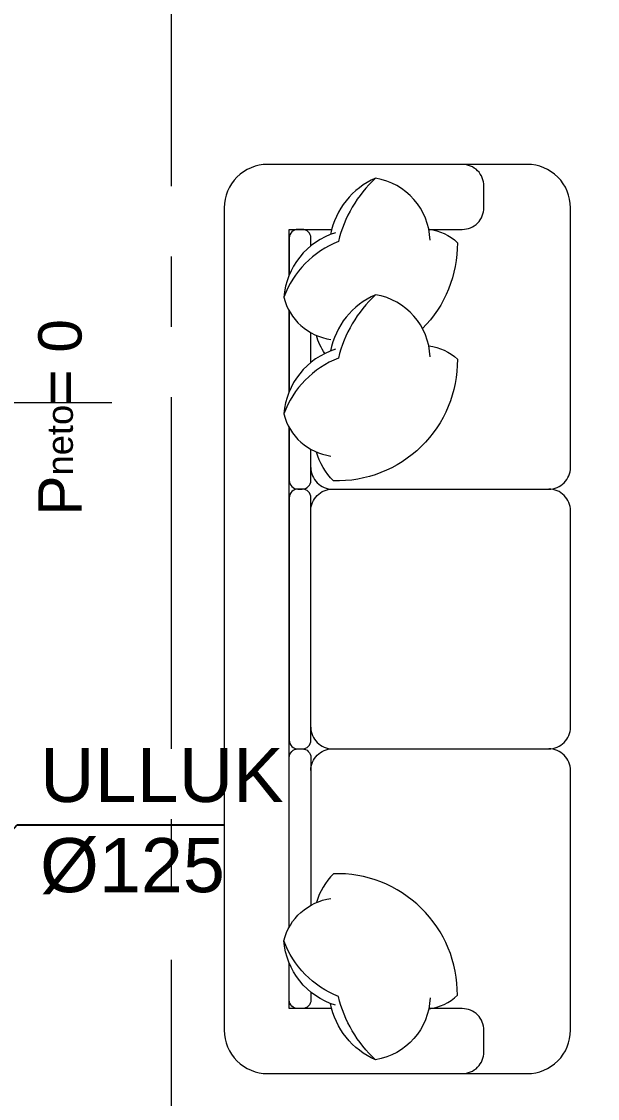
# Model space of a CAD drawing. Header units: centimetres. Extents: x 105417 to 110818, y -55119 to -48326.
# Drawn here: x 107474.7 to 107607.8, y -53143.1 to -52894.4 of the extents above; entities that cross this region are included whole.
import ezdxf

# ---------------------------------------------------------------- set-up
doc = ezdxf.new("R2010")
doc.units = ezdxf.units.CM
doc.header["$LTSCALE"] = 50
doc.header["$MEASUREMENT"] = 0
doc.linetypes.add('AXES', pattern=[2, 1.25, -0.25, 0.25, -0.25])
doc.layers.get('0').update_dxf_attribs({"color": 8})
for name, color, linetype in [('AXES', 10, 'AXES'), ('COTE 50ème', 1, 'Continuous'), ('TEXTE', 7, 'Continuous')]:
    doc.layers.add(name, color=color, linetype=linetype)
for name, color, linetype, lineweight in [('MACONNERIE COUPE', 7, 'Continuous', 30), ('mobilimi', 8, 'Continuous', 9), ('WINDOWS', 21, 'Continuous', 5)]:
    doc.layers.add(name, color=color, linetype=linetype, lineweight=lineweight)
doc.styles.add('GENERATED_STYLE_1', font='arial.ttf')
doc.styles.add('RS_TEXT_1.50', font='arial.ttf', dxfattribs={"height": 12.5})
doc.styles.add('RS_TXT_50', font='arial.ttf', dxfattribs={"height": 12.5})
doc.dimstyles.new('ISO-25', dxfattribs={"dimtxt": 2.5, "dimasz": 2.5, "dimexe": 1.25, "dimexo": 0.625, "dimtad": 1, "dimtxsty": 'Standard', "dimcen": 2.5, "dimadec": 0, "dimazin": 0, "dimtfac": 1, "dimtmove": 0, "dimatfit": 3, "dimfxl": 1, "dimarcsym": 0})
doc.dimstyles.new('RS_50CM_LINEAIRE', dxfattribs={"dimscale": 5, "dimtxt": 12.5, "dimasz": 1.5, "dimexe": 1, "dimexo": 2.5, "dimgap": 1, "dimtad": 1, "dimdec": 1, "dimrnd": 0.5, "dimdsep": 46, "dimtxsty": 'RS_TXT_50', "dimblk1": 'ARCHTICK', "dimblk2": 'ARCHTICK', "dimsah": 1, "dimcen": 2.5, "dimdle": 1, "dimclrt": 4, "dimadec": 0, "dimazin": 2, "dimtfac": 1, "dimtdec": 1, "dimtix": 1, "dimtmove": 2, "dimatfit": 3, "dimfxl": 1, "dimtolj": 1, "dimtzin": 0, "dimarcsym": 0})

# ---------------------------------------------------------------- blocks, each defined once
blk = doc.blocks.new('A$Ceb270309')
at = {"layer": 'AXES', "lineweight": 5, "ltscale": 1.3}
blk.add_line((-30, -4150), (-30, -1058.41), dxfattribs=at)
blk = doc.blocks.new('_ArchTick')
at = {"color": 0, "linetype": 'ByBlock', "const_width": 0.15}
blk.add_lwpolyline([(-0.5, -0.5), (0.5, 0.5)], dxfattribs=at)
blk = doc.blocks.new('*D1180')
at = {"layer": 'COTE 50ème', "color": 0, "lineweight": -2, "ltscale": 0.5, "transparency": 16777216}
for p, q in [((107253.08, -52052.36), (107253.08, -54127.36)), ((107431.85, -52057.36), (107248.08, -52057.36)), ((108207.94, -54122.36), (107248.08, -54122.36))]:
    blk.add_line(p, q, dxfattribs=at)
at = {"layer": 'Defpoints', "color": 0, "ltscale": 0.5, "transparency": 16777216}
for p in [(107444.35, -52057.36), (107253.08, -54122.36), (108220.44, -54122.36)]:
    blk.add_point(p, dxfattribs=at)
at = {"layer": 'COTE 50ème', "color": 0, "lineweight": -2, "ltscale": 0.5, "transparency": 16777216, "xscale": 7.5, "yscale": 7.5, "zscale": 7.5}
for p, rotation in [((107253.08, -52057.36), 90), ((107253.08, -54122.36), 270)]:
    blk.add_blockref('_ArchTick', p, dxfattribs=dict(at, rotation=rotation))
at = {"layer": 'COTE 50ème', "color": 4, "ltscale": 0.5, "transparency": 16777216, "insert": (107241.69, -53089.86), "char_height": 12.5, "attachment_point": 5, "rotation": 90, "style": 'RS_TXT_50'}
blk.add_mtext('\\A1;2065', dxfattribs=at)

msp = doc.modelspace()

# ---------------------------------------------------------------- linework, layer by layer
at = {"layer": 'mobilimi'}
for points in [[(107591.54, -53137.36, 0.414214), (107601.54, -53127.36), (107601.54, -53067.36, 0.414214), (107596.54, -53062.36, 0.414214), (107601.54, -53057.36), (107601.54, -53007.36, 0.414214), (107596.54, -53002.36, 0.414214), (107601.54, -52997.36), (107601.54, -52937.36, 0.414214), (107591.54, -52927.36), (107531.54, -52927.36, 0.414214), (107521.54, -52937.36), (107521.54, -53127.36, 0.414214), (107531.54, -53137.36)], [(107536.54, -53004.36), (107536.54, -53060.36, 0.414214), (107538.54, -53062.36), (107539.54, -53062.36, 0.414214), (107541.54, -53060.36), (107541.54, -53004.36, 0.414214), (107539.54, -53002.36), (107538.54, -53002.36, 0.414214)]]:
    msp.add_lwpolyline(points, format="xyb", close=True, dxfattribs=at)
for points in [[(107568.8, -52942.36), (107576.54, -52942.36, 0.414214), (107581.54, -52937.36), (107581.54, -52932.36, 0.414214), (107576.54, -52927.36)], [(107556.5, -52930.54, 0.14773), (107547.9, -52945.16, 0.213343), (107535.3, -52958.05, 0.178662)], [(107569.1, -52944.87, 0.356772), (107556.5, -52930.54, 0.249542), (107546.11, -52943.53, -9.61688)], [(107536.54, -52952.88), (107536.54, -52942.36), (107546.37, -52942.36, 0.414214)], [(107541.54, -52946.18), (107541.54, -52944.36, 0.414214), (107539.54, -52942.36), (107538.54, -52942.36, 0.414214), (107536.54, -52944.36)], [(107568.79, -52942.35, -0.165541), (107575.4, -52945.44, -0.200231), (107567.35, -52965.29, -0.121523)], [(107547.22, -52943.14, 0.306663), (107535.3, -52958.05, 0.30633), (107546.18, -52967.79, -0.872847)], [(107536.54, -52944.36), (107536.54, -52952.88, 0.414214)], [(107556.5, -52957.48, 0.14773), (107547.9, -52972.09, 0.213343), (107535.3, -52984.99, 0.178662)], [(107569.1, -52971.81, 0.356772), (107556.5, -52957.48, 0.249542), (107546.11, -52970.46, -9.61688)], [(107536.54, -52961.2), (107536.54, -52979.82, 0.414214)], [(107541.54, -52973.11), (107541.54, -52966.23, 0.414214)], [(107544.76, -52971.05, -0.071865), (107542.81, -52966.86, 7.115464)], [(107547.22, -52970.07, 0.306663), (107535.3, -52984.99, 0.30633), (107546.18, -52994.73, -0.872847)], [(107568.79, -52969.29, -0.165541), (107575.4, -52972.38, -0.425989), (107546.76, -53000.46, -0.121523), (107542.81, -52993.79, 7.115464)], [(107536.54, -52988.13), (107536.54, -53000.36, 0.414214), (107538.54, -53002.36), (107539.54, -53002.36, 0.414214), (107541.54, -53000.36), (107541.54, -52993.17, 0.414214)], [(107541.54, -52997.36, 0.414214), (107546.54, -53002.36), (107596.54, -53002.36, 0.414214)], [(107541.54, -53007.36, -0.414214), (107546.54, -53002.36)], [(107541.54, -53057.36, 0.414214), (107546.54, -53062.36)], [(107536.54, -53103.53), (107536.54, -53064.36, -0.414214), (107538.54, -53062.36), (107539.54, -53062.36, -0.414214), (107541.54, -53064.36), (107541.54, -53098.49, -0.414214)], [(107541.54, -53067.36, -0.414214), (107546.54, -53062.36), (107596.54, -53062.36, -0.414214)], [(107568.79, -53122.37, 0.165541), (107575.4, -53119.28, 0.425989), (107546.76, -53091.2, 0.121523), (107542.81, -53097.86, -7.115464)], [(107547.22, -53121.59, -0.306663), (107535.3, -53106.67, -0.30633), (107546.18, -53096.93, 0.872847)], [(107556.5, -53134.18, -0.14773), (107547.9, -53119.57, -0.213343), (107535.3, -53106.67, -0.178662)], [(107536.54, -53120.36), (107536.54, -53111.84, -0.414214)], [(107541.54, -53118.55), (107541.54, -53120.36, -0.414214), (107539.54, -53122.36), (107538.54, -53122.36, -0.414214), (107536.54, -53120.36)], [(107569.1, -53119.85, -0.356772), (107556.5, -53134.18, -0.249542), (107546.11, -53121.2, 9.61688)], [(107576.54, -53137.36, 0.414214), (107581.54, -53132.36), (107581.54, -53127.36, 0.414214), (107576.54, -53122.36), (107568.8, -53122.36)]]:
    msp.add_lwpolyline(points, format="xyb", dxfattribs=at)
for points in [[(107536.54, -52979.82), (107536.54, -52961.2)], [(107536.54, -53103.53), (107536.54, -52988.13)], [(107546.37, -53122.36), (107536.54, -53122.36), (107536.54, -53111.84)]]:
    msp.add_lwpolyline(points, dxfattribs=at)
at = {"layer": 'WINDOWS', "color": 165}
msp.add_line((107399.55, -52982.36), (107495.55, -52982.36), dxfattribs=at)

# ---------------------------------------------------------------- block references
at = {"layer": 'MACONNERIE COUPE', "lineweight": 5, "ltscale": 0.5}
msp.add_blockref('A$Ceb270309', (107539.35, -50862.36), dxfattribs=at)

# ---------------------------------------------------------------- texts
at = {"layer": 'TEXTE', "insert": (107478.96, -53062.13), "char_height": 12.5, "width": 4.547473508864641e-13, "attachment_point": 1, "style": 'RS_TEXT_1.50'}
msp.add_mtext('ULLUK\\P%%C125', dxfattribs=at)
at = {"layer": 'WINDOWS', "color": 165, "insert": (107488.69, -53008.52), "char_height": 10, "attachment_point": 7, "rotation": 90, "style": 'GENERATED_STYLE_1'}
msp.add_mtext('\\A1;\\pt0;P{\\H0.6x;neto}= 0', dxfattribs=at)

# ---------------------------------------------------------------- dimensions: what is measured, and where the dimension line sits
at = {"layer": 'COTE 50ème', "ltscale": 0.5}
dim = msp.add_linear_dim(base=(107253.08, -54122.36), p1=(107444.35, -52057.36), p2=(108220.44, -54122.36), angle=90, dimstyle='RS_50CM_LINEAIRE', dxfattribs=at)
dim.commit()
dim.dimension.update_dxf_attribs({"geometry": '*D1180', "text_midpoint": (107241.69, -53089.86)})

# ---------------------------------------------------------------- leaders
at = {"layer": 'TEXTE', "color": 1, "linetype": 'ByBlock', "lineweight": 13}
msp.add_leader([(107435.66, -53121.7), (107473.7, -53079.93), (107521.41, -53079.93)], dimstyle='ISO-25', override={"dimasz": 20, "dimtad": 0}, dxfattribs=at)

doc.saveas('drawing.dxf')
